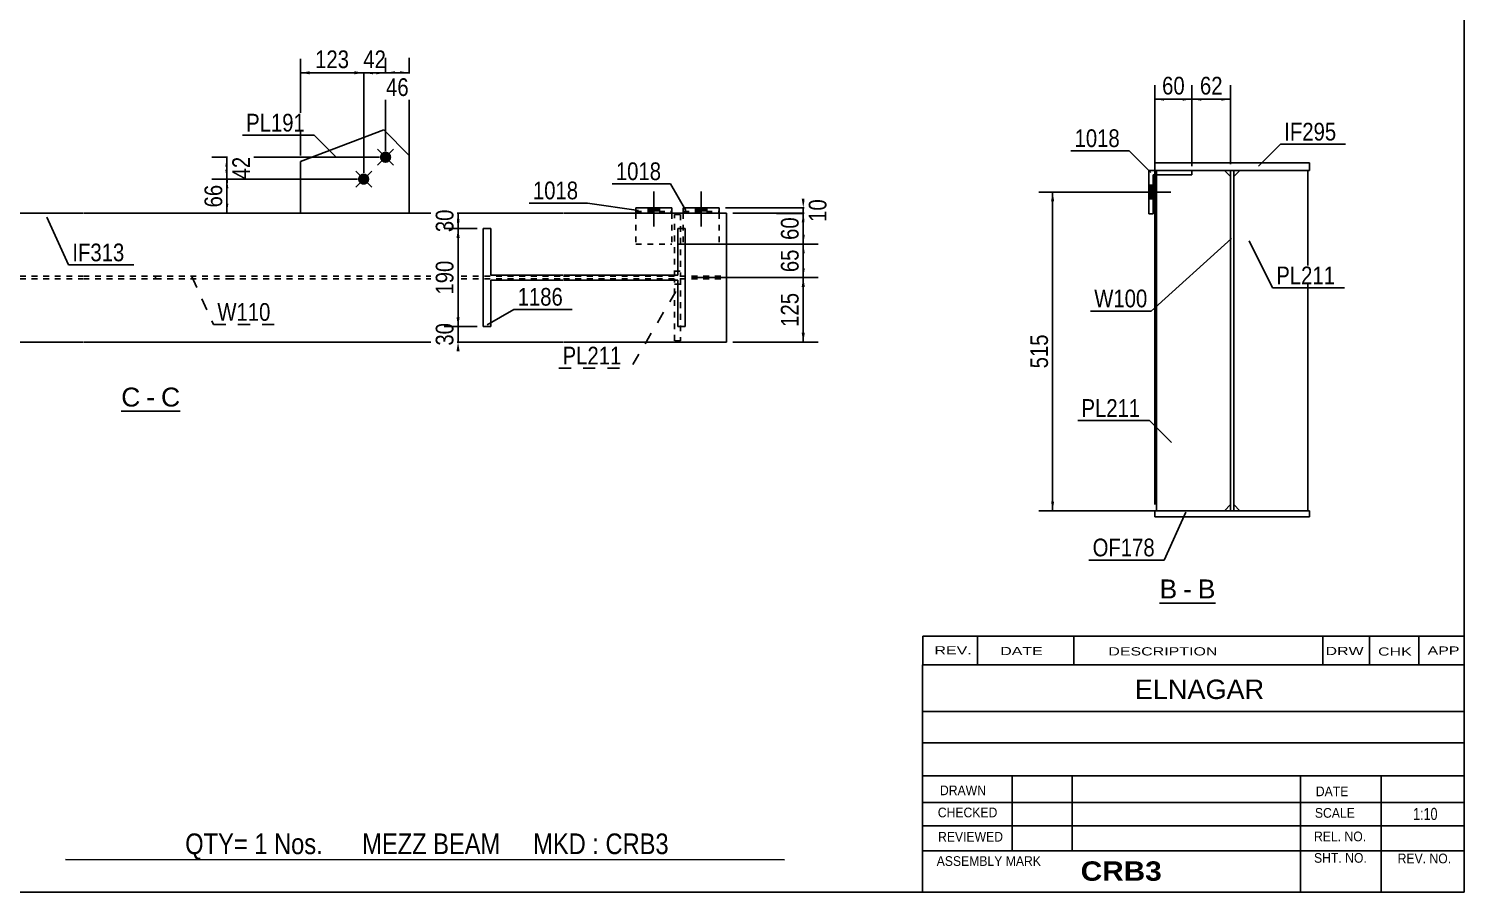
# Model space of a CAD drawing. Header units: millimetres. Extents: x 2 to 405, y 5 to 282.
# Drawn here: x 172.9 to 405, y 5 to 144.5 of the extents above; entities that cross this region are included whole.
import ezdxf

# ---------------------------------------------------------------- set-up
doc = ezdxf.new("R2010")
doc.units = ezdxf.units.MM
doc.linetypes.add('DXK_LINE_DOT1', pattern=[1.8814, 0.9407, -0.9407])
doc.linetypes.add('DXK_LINE_DOT2', pattern=[3.9198, 1.9599, -1.9599])
doc.styles.add('Arial', font='ARIAL.TTF', dxfattribs={"height": 0.2})
doc.styles.add('Arial Bold', font='ARIALBD.TTF', dxfattribs={"height": 0.2})
doc.styles.add('Arial Narrow', font='ARIALN.TTF', dxfattribs={"height": 0.2})

# ---------------------------------------------------------------- blocks, each defined once
blk = doc.blocks.new('Unknown-627311837-4793')
at = {"color": 5, "linetype": 'Continuous'}
for p, q in [((405, 5), (405, 282)), ((5, 5), (405, 5))]:
    blk.add_line(p, q, dxfattribs=at)
blk = doc.blocks.new('Unknown-627311837-12 - 5891')
at = {"color": 7, "linetype": 'Continuous'}
blk.add_line((187.89, 82.72), (197.4, 82.72), dxfattribs=at)
at = {"color": 0, "linetype": 'Continuous'}
blk.add_wipeout([(190.97, 83.47), (190.97, 86.67), (187.89, 86.67), (187.89, 83.47)], dxfattribs=at)
blk.add_wipeout([(193.36, 83.47), (193.36, 86.67), (191.93, 86.67), (191.93, 83.47)], dxfattribs=at)
at = {"color": 96, "linetype": 'Continuous', "style": 'Arial'}
blk.add_text('C', height=3.06, dxfattribs=at).set_placement((187.89, 83.47))
at = {"color": 0, "linetype": 'Continuous'}
blk.add_wipeout([(197.4, 83.47), (197.4, 86.67), (194.32, 86.67), (194.32, 83.47)], dxfattribs=at)
at = {"color": 96, "linetype": 'Continuous', "style": 'Arial'}
for s, p in [('C', (194.32, 83.47)), ('-', (191.93, 83.47))]:
    blk.add_text(s, height=3.06, dxfattribs=at).set_placement(p)
blk = doc.blocks.new('Unknown-627311837-13 - 3885')
at = {"color": 7, "linetype": 'Continuous'}
blk.add_line((355.74, 51.72), (364.77, 51.72), dxfattribs=at)
at = {"color": 0, "linetype": 'Continuous'}
blk.add_wipeout([(358.58, 52.47), (358.58, 55.67), (355.74, 55.67), (355.74, 52.47)], dxfattribs=at)
at = {"color": 96, "linetype": 'Continuous', "style": 'Arial'}
blk.add_text('B', height=3.06, dxfattribs=at).set_placement((355.74, 52.47))
at = {"color": 0, "linetype": 'Continuous'}
blk.add_wipeout([(360.96, 52.47), (360.96, 55.67), (359.54, 55.67), (359.54, 52.47)], dxfattribs=at)
blk.add_wipeout([(364.77, 52.47), (364.77, 55.67), (361.92, 55.67), (361.92, 52.47)], dxfattribs=at)
at = {"color": 96, "linetype": 'Continuous', "style": 'Arial'}
for s, p in [('-', (359.54, 52.47)), ('B', (361.92, 52.47))]:
    blk.add_text(s, height=3.06, dxfattribs=at).set_placement(p)
blk = doc.blocks.new('Part-627311837-5897 - 5891')
at = {"color": 7, "linetype": 'DXK_LINE_DOT1'}
for p, q in [((193.44, 104.09), (193.44, 104.51)), ((193.44, 104.51), (205.1, 104.51)), ((205.2, 104.51), (259.3, 104.51)), ((259.4, 104.51), (285.73, 104.51)), ((285.73, 104.09), (285.73, 104.51)), ((193.44, 104.09), (205.1, 104.09)), ((205.2, 104.09), (259.3, 104.09)), ((259.4, 104.09), (285.73, 104.09))]:
    blk.add_line(p, q, dxfattribs=at)
blk = doc.blocks.new('Part-627311837-5892 - 5891')
at = {"color": 2, "linetype": 'Continuous'}
for p, q in [((246.41, 96.39), (246.41, 112.22)), ((246.41, 112.22), (247.63, 112.22)), ((247.63, 112.22), (247.63, 104.69)), ((277.85, 104.69), (277.85, 112.22)), ((277.85, 112.22), (279.06, 112.22)), ((279.06, 96.39), (279.06, 112.22)), ((247.63, 104.69), (259.3, 104.69)), ((259.4, 104.69), (277.85, 104.69)), ((247.63, 96.39), (247.63, 103.91)), ((259.3, 103.91), (247.63, 103.91)), ((277.85, 103.91), (259.4, 103.91)), ((277.85, 96.39), (277.85, 103.91)), ((247.63, 96.39), (246.41, 96.39)), ((279.06, 96.39), (277.85, 96.39))]:
    blk.add_line(p, q, dxfattribs=at)
blk = doc.blocks.new('Part-627311837-5899 - 5891')
at = {"color": 2, "linetype": 'Continuous'}
for p, q in [((170, 93.89), (170, 114.72)), ((170, 114.72), (181.67, 114.72)), ((181.77, 114.72), (205.1, 114.72)), ((205.2, 114.72), (259.3, 114.72)), ((259.4, 114.72), (285.73, 114.72)), ((285.73, 114.72), (285.73, 93.89)), ((181.67, 93.89), (170, 93.89)), ((205.1, 93.89), (181.77, 93.89)), ((259.3, 93.89), (205.2, 93.89)), ((285.73, 93.89), (259.4, 93.89))]:
    blk.add_line(p, q, dxfattribs=at)
blk = doc.blocks.new('Part-627311837-5903 - 5891')
at = {"color": 2, "linetype": 'Continuous'}
for p, q in [((271.06, 115.55), (271.06, 114.72)), ((271.06, 115.55), (276.9, 115.55)), ((276.9, 115.55), (276.9, 114.72))]:
    blk.add_line(p, q, dxfattribs=at)
at = {"color": 7, "linetype": 'DXK_LINE_DOT1'}
for p, q in [((271.06, 114.97), (276.9, 114.97)), ((271.06, 114.72), (271.06, 109.72)), ((276.9, 114.72), (276.9, 109.72)), ((271.06, 109.72), (276.9, 109.72))]:
    blk.add_line(p, q, dxfattribs=at)
blk = doc.blocks.new('Part-627311837-5904 - 5891')
at = {"color": 2, "linetype": 'Continuous'}
for p, q in [((278.73, 115.55), (278.73, 114.72)), ((278.73, 115.55), (284.56, 115.55)), ((284.56, 115.55), (284.56, 114.72))]:
    blk.add_line(p, q, dxfattribs=at)
at = {"color": 7, "linetype": 'DXK_LINE_DOT1'}
for p, q in [((278.73, 114.97), (284.56, 114.97)), ((278.73, 114.72), (278.73, 109.72)), ((284.56, 114.72), (284.56, 109.72)), ((278.73, 109.72), (284.56, 109.72))]:
    blk.add_line(p, q, dxfattribs=at)
blk = doc.blocks.new('Part-627311837-5911 - 5891')
at = {"color": 7, "linetype": 'DXK_LINE_DOT1'}
for p, q in [((277.31, 94.09), (277.31, 104.09)), ((277.31, 103.26), (278.31, 103.26)), ((278.31, 104.09), (278.31, 94.09)), ((278.31, 94.09), (277.31, 94.09))]:
    blk.add_line(p, q, dxfattribs=at)
blk = doc.blocks.new('Part-627311837-5914 - 5891')
at = {"color": 7, "linetype": 'DXK_LINE_DOT1'}
for p, q in [((277.31, 104.51), (277.31, 114.51)), ((277.31, 114.51), (278.31, 114.51)), ((278.31, 114.51), (278.31, 104.51)), ((277.31, 105.34), (278.31, 105.34))]:
    blk.add_line(p, q, dxfattribs=at)
blk = doc.blocks.new('Part-627311837-5918 - 5891')
at = {"color": 2, "linetype": 'Continuous'}
for p, q in [((216.87, 123.05), (230.32, 128.17)), ((230.32, 128.17), (234.45, 124.05)), ((216.87, 114.72), (216.87, 123.05)), ((234.45, 124.05), (234.45, 114.72)), ((234.45, 114.72), (216.87, 114.72))]:
    blk.add_line(p, q, dxfattribs=at)
blk = doc.blocks.new('Part-627311837-5919 - 5891')
at = {"color": 7, "linetype": 'DXK_LINE_DOT1'}
for p, q in [((97.14, 104.09), (97.14, 104.51)), ((97.14, 104.51), (104.56, 104.51)), ((105.56, 104.51), (117.23, 104.51)), ((117.33, 104.51), (158.24, 104.51)), ((158.34, 104.51), (181.67, 104.51)), ((181.77, 104.51), (193.44, 104.51)), ((97.14, 104.09), (104.56, 104.09)), ((105.56, 104.09), (117.23, 104.09)), ((117.33, 104.09), (158.24, 104.09)), ((158.34, 104.09), (181.67, 104.09)), ((181.77, 104.09), (193.44, 104.09))]:
    blk.add_line(p, q, dxfattribs=at)
blk = doc.blocks.new('Bolt-627311837-5921 - 5891')
at = {"linetype": 'Continuous'}
blk.add_hatch(color=3, dxfattribs=at).paths.add_polyline_path([(273.06, 114.97), (274.9, 114.97), (274.9, 115.55), (273.06, 115.55)])
at = {"color": 3, "linetype": 'Continuous'}
for p, q in [((273.98, 118.22), (273.98, 112.55)), ((273.06, 115.55), (273.06, 114.97)), ((274.9, 115.55), (274.9, 114.97))]:
    blk.add_line(p, q, dxfattribs=at)
blk = doc.blocks.new('Bolt-627311837-5922 - 5891')
at = {"linetype": 'Continuous'}
blk.add_hatch(color=3, dxfattribs=at).paths.add_polyline_path([(282.56, 115.55), (280.73, 115.55), (280.73, 114.97), (282.56, 114.97)])
at = {"color": 3, "linetype": 'Continuous'}
for p, q in [((281.65, 118.22), (281.65, 112.55)), ((280.73, 115.55), (280.73, 114.97)), ((282.56, 115.55), (282.56, 114.97))]:
    blk.add_line(p, q, dxfattribs=at)
blk = doc.blocks.new('Bolt-627311837-5924 - 5891')
at = {"linetype": 'Continuous'}
for points in [[(231.27, 123.1, -1), (229.97, 124.4, -1)], [(227.73, 119.57, -1), (226.43, 120.86, -1)]]:
    blk.add_hatch(color=3, dxfattribs=at).paths.add_polyline_path(points)
at = {"color": 3, "linetype": 'Continuous'}
for p, q in [((231.91, 125.05), (229.32, 122.46)), ((229.32, 125.05), (231.91, 122.46)), ((228.38, 121.51), (225.79, 118.92)), ((225.79, 121.51), (228.38, 118.92))]:
    blk.add_line(p, q, dxfattribs=at)
blk = doc.blocks.new('Part-627311837-3896 - 3885')
at = {"color": 2, "linetype": 'Continuous'}
for p, q in [((353.98, 121.63), (353.98, 114.63)), ((353.98, 121.63), (354.98, 121.63)), ((354.68, 120.93), (354.68, 114.63)), ((354.68, 120.93), (360.98, 120.93)), ((360.98, 121.63), (360.98, 120.93)), ((353.98, 114.63), (354.68, 114.63))]:
    blk.add_line(p, q, dxfattribs=at)
at = {"color": 7, "linetype": 'DXK_LINE_DOT1'}
blk.add_line((354.98, 121.63), (360.98, 121.63), dxfattribs=at)
blk = doc.blocks.new('Part-627311837-3887 - 3885')
at = {"color": 2, "linetype": 'Continuous'}
for p, q in [((354.98, 66.63), (354.98, 65.63)), ((379.98, 66.63), (354.98, 66.63)), ((354.98, 65.63), (379.98, 65.63)), ((379.98, 65.63), (379.98, 66.63))]:
    blk.add_line(p, q, dxfattribs=at)
blk = doc.blocks.new('Part-627311837-3892 - 3885')
at = {"color": 2, "linetype": 'Continuous'}
for p, q in [((354.98, 122.83), (354.98, 121.63)), ((379.98, 122.83), (354.98, 122.83)), ((354.98, 121.63), (379.98, 121.63)), ((379.98, 121.63), (379.98, 122.83))]:
    blk.add_line(p, q, dxfattribs=at)
blk = doc.blocks.new('Part-627311837-3899 - 3885')
at = {"color": 7, "linetype": 'DXK_LINE_DOT1'}
for p, q in [((366.23, 121.63), (355.23, 121.63)), ((355.23, 121.63), (355.23, 120.93)), ((367.23, 120.63), (367.23, 67.63)), ((355.23, 66.63), (366.23, 66.63))]:
    blk.add_line(p, q, dxfattribs=at)
at = {"color": 2, "linetype": 'Continuous'}
for p, q in [((355.23, 120.93), (355.23, 66.63)), ((367.23, 120.63), (366.23, 121.63)), ((367.23, 67.63), (366.23, 66.63))]:
    blk.add_line(p, q, dxfattribs=at)
blk = doc.blocks.new('Part-627311837-3902 - 3885')
at = {"color": 2, "linetype": 'Continuous'}
for p, q in [((368.73, 121.63), (367.73, 120.63)), ((379.73, 66.63), (379.73, 121.63)), ((368.73, 66.63), (367.73, 67.63))]:
    blk.add_line(p, q, dxfattribs=at)
at = {"color": 7, "linetype": 'DXK_LINE_DOT1'}
for p, q in [((379.73, 121.63), (368.73, 121.63)), ((367.73, 120.63), (367.73, 67.63)), ((379.73, 66.63), (368.73, 66.63))]:
    blk.add_line(p, q, dxfattribs=at)
blk = doc.blocks.new('Part-627311837-3913 - 3885')
at = {"color": 2, "linetype": 'Continuous'}
for p, q in [((367.73, 121.63), (367.23, 121.63)), ((367.23, 121.63), (367.23, 66.63)), ((367.73, 66.63), (367.73, 121.63)), ((367.23, 66.63), (367.73, 66.63))]:
    blk.add_line(p, q, dxfattribs=at)
blk = doc.blocks.new('Bolt-627311837-3914 - 3885')
at = {"linetype": 'Continuous'}
blk.add_hatch(color=3, dxfattribs=at).paths.add_polyline_path([(353.98, 119.23), (353.98, 117.03), (354.68, 117.03), (354.68, 119.23)])
at = {"color": 3, "linetype": 'Continuous'}
for p, q in [((353.98, 119.23), (354.68, 119.23)), ((350.78, 118.13), (357.58, 118.13)), ((353.98, 117.03), (354.68, 117.03))]:
    blk.add_line(p, q, dxfattribs=at)
blk = doc.blocks.new('StraightDimension-627311837-6507 - 5891')
at = {"linetype": 'Continuous'}
for points in [[(242.09, 113.22), (242.34, 114.72), (242.59, 113.22)], [(242.59, 113.72), (242.34, 112.22), (242.09, 113.72)]]:
    blk.add_hatch(color=7, dxfattribs=at).paths.add_polyline_path(points)
at = {"color": 7, "linetype": 'Continuous'}
for p, q in [((245.73, 114.72), (240.09, 114.72)), ((242.34, 112.22), (242.34, 114.72)), ((245.41, 112.22), (240.09, 112.22))]:
    blk.add_line(p, q, dxfattribs=at)
at = {"color": 0}
blk.add_wipeout([(242.19, 115.9), (237.99, 115.9), (237.99, 111.04), (242.19, 111.04)], dxfattribs=at)
at = {"color": 3, "style": 'Arial Narrow'}
blk.add_text('30', height=2.863, rotation=90.0002, dxfattribs=at).set_placement((241.59, 111.64))
blk = doc.blocks.new('StraightDimension-627311837-6404 - 5891')
at = {"linetype": 'Continuous'}
for points in [[(218.37, 137.14), (216.87, 137.39), (218.37, 137.64)], [(225.58, 137.64), (227.08, 137.39), (225.58, 137.14)]]:
    blk.add_hatch(color=7, dxfattribs=at).paths.add_polyline_path(points)
at = {"color": 7, "linetype": 'Continuous'}
for p, q in [((216.87, 124.05), (216.87, 139.64)), ((227.08, 121.22), (227.08, 139.64)), ((216.87, 137.39), (227.08, 137.39))]:
    blk.add_line(p, q, dxfattribs=at)
at = {"color": 0}
blk.add_wipeout([(225.32, 137.54), (225.32, 141.74), (218.63, 141.74), (218.63, 137.54)], dxfattribs=at)
at = {"color": 3, "style": 'Arial Narrow'}
blk.add_text('123', height=2.863, dxfattribs=at).set_placement((219.23, 138.14))
blk = doc.blocks.new('StraightDimension-627311837-7673 - 5891')
at = {"linetype": 'Continuous'}
for points in [[(297.89, 113.22), (298.14, 114.72), (298.39, 113.22)], [(298.39, 111.22), (298.14, 109.72), (297.89, 111.22)]]:
    blk.add_hatch(color=7, dxfattribs=at).paths.add_polyline_path(points)
at = {"color": 7, "linetype": 'Continuous'}
for p, q in [((286.73, 114.72), (300.54, 114.72)), ((298.14, 109.72), (298.14, 114.72)), ((277.9, 109.72), (300.54, 109.72))]:
    blk.add_line(p, q, dxfattribs=at)
at = {"color": 0}
blk.add_wipeout([(297.99, 114.65), (293.79, 114.65), (293.79, 109.79), (297.99, 109.79)], dxfattribs=at)
at = {"color": 3, "style": 'Arial Narrow'}
blk.add_text('60', height=2.863, rotation=90.0002, dxfattribs=at).set_placement((297.39, 110.39))
blk = doc.blocks.new('StraightDimension-627311837-6403 - 5891')
at = {"linetype": 'Continuous'}
for points in [[(228.58, 137.14), (227.08, 137.39), (228.58, 137.64)], [(229.12, 137.64), (230.62, 137.39), (229.12, 137.14)]]:
    blk.add_hatch(color=7, dxfattribs=at).paths.add_polyline_path(points)
at = {"color": 7, "linetype": 'Continuous'}
for p, q in [((227.08, 121.22), (227.08, 139.64)), ((230.62, 124.75), (230.62, 139.64)), ((227.08, 137.39), (230.62, 137.39))]:
    blk.add_line(p, q, dxfattribs=at)
at = {"color": 0}
blk.add_wipeout([(231.28, 137.54), (231.28, 141.74), (226.42, 141.74), (226.42, 137.54)], dxfattribs=at)
at = {"color": 3, "style": 'Arial Narrow'}
blk.add_text('42', height=2.863, dxfattribs=at).set_placement((227.02, 138.14))
blk = doc.blocks.new('StraightDimension-627311837-7672 - 5891')
at = {"linetype": 'Continuous'}
for points in [[(298.39, 117.05), (298.14, 115.55), (297.89, 117.05)], [(297.89, 113.22), (298.14, 114.72), (298.39, 113.22)]]:
    blk.add_hatch(color=7, dxfattribs=at).paths.add_polyline_path(points)
at = {"color": 7, "linetype": 'Continuous'}
for p, q in [((285.56, 115.55), (300.39, 115.55)), ((286.73, 114.72), (300.39, 114.72)), ((298.14, 114.72), (298.14, 115.55))]:
    blk.add_line(p, q, dxfattribs=at)
at = {"color": 0}
blk.add_wipeout([(302.49, 117.56), (298.29, 117.56), (298.29, 112.71), (302.49, 112.71)], dxfattribs=at)
at = {"color": 3, "style": 'Arial Narrow'}
blk.add_text('10', height=2.863, rotation=90.0002, dxfattribs=at).set_placement((301.89, 113.31))
blk = doc.blocks.new('StraightDimension-627311837-6509 - 5891')
at = {"linetype": 'Continuous'}
for points in [[(242.59, 97.89), (242.34, 96.39), (242.09, 97.89)], [(242.09, 92.39), (242.34, 93.89), (242.59, 92.39)]]:
    blk.add_hatch(color=7, dxfattribs=at).paths.add_polyline_path(points)
at = {"color": 7, "linetype": 'Continuous'}
for p, q in [((245.41, 96.39), (240.09, 96.39)), ((242.34, 93.89), (242.34, 96.39)), ((245.41, 93.89), (240.09, 93.89))]:
    blk.add_line(p, q, dxfattribs=at)
at = {"color": 0}
blk.add_wipeout([(242.19, 97.56), (237.99, 97.56), (237.99, 92.71), (242.19, 92.71)], dxfattribs=at)
at = {"color": 3, "style": 'Arial Narrow'}
blk.add_text('30', height=2.863, rotation=90.0002, dxfattribs=at).set_placement((241.59, 93.31))
blk = doc.blocks.new('StraightDimension-627311837-6066 - 5891')
at = {"linetype": 'Continuous'}
for points in [[(204.71, 122.25), (204.96, 123.75), (205.21, 122.25)], [(205.21, 121.72), (204.96, 120.22), (204.71, 121.72)]]:
    blk.add_hatch(color=7, dxfattribs=at).paths.add_polyline_path(points)
at = {"color": 7, "linetype": 'Continuous'}
for p, q in [((229.62, 123.75), (202.56, 123.75)), ((204.96, 120.22), (204.96, 123.75)), ((226.08, 120.22), (202.56, 120.22))]:
    blk.add_line(p, q, dxfattribs=at)
at = {"color": 0}
blk.add_wipeout([(209.31, 124.41), (205.11, 124.41), (205.11, 119.56), (209.31, 119.56)], dxfattribs=at)
at = {"color": 3, "style": 'Arial Narrow'}
blk.add_text('42', height=2.863, rotation=90.0002, dxfattribs=at).set_placement((208.71, 120.16))
blk = doc.blocks.new('StraightDimension-627311837-6067 - 5891')
at = {"linetype": 'Continuous'}
for points in [[(204.71, 118.72), (204.96, 120.22), (205.21, 118.72)], [(205.21, 116.22), (204.96, 114.72), (204.71, 116.22)]]:
    blk.add_hatch(color=7, dxfattribs=at).paths.add_polyline_path(points)
at = {"color": 7, "linetype": 'Continuous'}
for p, q in [((226.08, 120.22), (202.71, 120.22)), ((204.96, 114.72), (204.96, 120.22)), ((226.08, 114.72), (202.71, 114.72))]:
    blk.add_line(p, q, dxfattribs=at)
at = {"color": 0}
blk.add_wipeout([(204.81, 119.9), (200.61, 119.9), (200.61, 115.04), (204.81, 115.04)], dxfattribs=at)
at = {"color": 3, "style": 'Arial Narrow'}
blk.add_text('66', height=2.863, rotation=90.0002, dxfattribs=at).set_placement((204.21, 115.64))
blk = doc.blocks.new('StraightDimension-627311837-6402 - 5891')
at = {"linetype": 'Continuous'}
for points in [[(232.12, 137.14), (230.62, 137.39), (232.12, 137.64)], [(232.95, 137.64), (234.45, 137.39), (232.95, 137.14)]]:
    blk.add_hatch(color=7, dxfattribs=at).paths.add_polyline_path(points)
at = {"color": 7, "linetype": 'Continuous'}
for p, q in [((230.62, 124.75), (230.62, 139.79)), ((234.45, 123.08), (234.45, 139.79)), ((230.62, 137.39), (234.45, 137.39))]:
    blk.add_line(p, q, dxfattribs=at)
at = {"color": 0}
blk.add_wipeout([(234.96, 133.04), (234.96, 137.24), (230.1, 137.24), (230.1, 133.04)], dxfattribs=at)
at = {"color": 3, "style": 'Arial Narrow'}
blk.add_text('46', height=2.863, dxfattribs=at).set_placement((230.7, 133.64))
blk = doc.blocks.new('StraightDimension-627311837-6508 - 5891')
at = {"linetype": 'Continuous'}
for points in [[(242.09, 110.72), (242.34, 112.22), (242.59, 110.72)], [(242.59, 97.89), (242.34, 96.39), (242.09, 97.89)]]:
    blk.add_hatch(color=7, dxfattribs=at).paths.add_polyline_path(points)
at = {"color": 7, "linetype": 'Continuous'}
for p, q in [((245.41, 112.22), (240.09, 112.22)), ((242.34, 96.39), (242.34, 112.22)), ((245.41, 96.39), (240.09, 96.39))]:
    blk.add_line(p, q, dxfattribs=at)
at = {"color": 0}
blk.add_wipeout([(242.19, 107.64), (237.99, 107.64), (237.99, 100.96), (242.19, 100.96)], dxfattribs=at)
at = {"color": 3, "style": 'Arial Narrow'}
blk.add_text('190', height=2.863, rotation=90.0002, dxfattribs=at).set_placement((241.59, 101.56))
blk = doc.blocks.new('StraightDimension-627311837-7674 - 5891')
at = {"linetype": 'Continuous'}
for points in [[(297.89, 108.22), (298.14, 109.72), (298.39, 108.22)], [(298.39, 105.8), (298.14, 104.3), (297.89, 105.8)]]:
    blk.add_hatch(color=7, dxfattribs=at).paths.add_polyline_path(points)
at = {"color": 7, "linetype": 'Continuous'}
for p, q in [((277.9, 109.72), (300.54, 109.72)), ((298.14, 104.3), (298.14, 109.72)), ((280.06, 104.3), (300.54, 104.3))]:
    blk.add_line(p, q, dxfattribs=at)
at = {"color": 0}
blk.add_wipeout([(297.99, 109.44), (293.79, 109.44), (293.79, 104.58), (297.99, 104.58)], dxfattribs=at)
at = {"color": 3, "style": 'Arial Narrow'}
blk.add_text('65', height=2.863, rotation=90.0002, dxfattribs=at).set_placement((297.39, 105.18))
blk = doc.blocks.new('StraightDimension-627311837-7675 - 5891')
at = {"linetype": 'Continuous'}
for points in [[(297.89, 102.8), (298.14, 104.3), (298.39, 102.8)], [(298.39, 95.39), (298.14, 93.89), (297.89, 95.39)]]:
    blk.add_hatch(color=7, dxfattribs=at).paths.add_polyline_path(points)
at = {"color": 7, "linetype": 'Continuous'}
for p, q in [((280.06, 104.3), (300.54, 104.3)), ((298.14, 93.89), (298.14, 104.3)), ((286.73, 93.89), (300.54, 93.89))]:
    blk.add_line(p, q, dxfattribs=at)
at = {"color": 0}
blk.add_wipeout([(297.99, 102.44), (293.79, 102.44), (293.79, 95.75), (297.99, 95.75)], dxfattribs=at)
at = {"color": 3, "style": 'Arial Narrow'}
blk.add_text('125', height=2.863, rotation=90.0002, dxfattribs=at).set_placement((297.39, 96.35))
blk = doc.blocks.new('StraightDimension-627311837-4853 - 3885')
at = {"linetype": 'Continuous'}
for points in [[(362.48, 132.88), (360.98, 133.13), (362.48, 133.38)], [(365.73, 133.38), (367.23, 133.13), (365.73, 132.88)]]:
    blk.add_hatch(color=7, dxfattribs=at).paths.add_polyline_path(points)
at = {"color": 7, "linetype": 'Continuous'}
for p, q in [((360.98, 122.28), (360.98, 135.38)), ((367.23, 122.63), (367.23, 135.38)), ((360.98, 133.13), (367.23, 133.13))]:
    blk.add_line(p, q, dxfattribs=at)
at = {"color": 0}
blk.add_wipeout([(366.53, 133.28), (366.53, 137.48), (361.67, 137.48), (361.67, 133.28)], dxfattribs=at)
at = {"color": 3, "style": 'Arial Narrow'}
blk.add_text('62', height=2.863, dxfattribs=at).set_placement((362.27, 133.88))
blk = doc.blocks.new('StraightDimension-627311837-4854 - 3885')
at = {"linetype": 'Continuous'}
for points in [[(356.48, 132.88), (354.98, 133.13), (356.48, 133.38)], [(359.48, 133.38), (360.98, 133.13), (359.48, 132.88)]]:
    blk.add_hatch(color=7, dxfattribs=at).paths.add_polyline_path(points)
at = {"color": 7, "linetype": 'Continuous'}
for p, q in [((354.98, 67.63), (354.98, 135.38)), ((360.98, 122.28), (360.98, 135.38)), ((354.98, 133.13), (360.98, 133.13))]:
    blk.add_line(p, q, dxfattribs=at)
at = {"color": 0}
blk.add_wipeout([(360.4, 133.28), (360.4, 137.48), (355.55, 137.48), (355.55, 133.28)], dxfattribs=at)
at = {"color": 3, "style": 'Arial Narrow'}
blk.add_text('60', height=2.863, dxfattribs=at).set_placement((356.15, 133.88))
blk = doc.blocks.new('StraightDimension-627311837-4882 - 3885')
at = {"linetype": 'Continuous'}
for points in [[(338.2, 116.63), (338.45, 118.13), (338.7, 116.63)], [(338.7, 68.13), (338.45, 66.63), (338.2, 68.13)]]:
    blk.add_hatch(color=7, dxfattribs=at).paths.add_polyline_path(points)
at = {"color": 7, "linetype": 'Continuous'}
for p, q in [((356.58, 118.13), (336.2, 118.13)), ((338.45, 66.63), (338.45, 118.13)), ((360.23, 66.63), (336.2, 66.63))]:
    blk.add_line(p, q, dxfattribs=at)
at = {"color": 0}
blk.add_wipeout([(338.3, 95.72), (334.1, 95.72), (334.1, 89.04), (338.3, 89.04)], dxfattribs=at)
at = {"color": 3, "style": 'Arial Narrow'}
blk.add_text('515', height=2.863, rotation=90.0002, dxfattribs=at).set_placement((337.7, 89.64))
blk = doc.blocks.new('CBS_CALLOFF-627311837-7730')
at = {"color": 7, "linetype": 'Continuous'}
blk.add_line((178.88, 10.27), (295.11, 10.25), dxfattribs=at)
at = {"color": 3, "linetype": 'Continuous', "style": 'Arial Narrow'}
blk.add_text('QTY= 1 Nos.      MEZZ BEAM     MKD : CRB3', height=3.3405, dxfattribs=at).set_placement((198.23, 11.16))
blk = doc.blocks.new('CBS_NAME_BLOG-627311837-7731')
at = {"color": 7, "linetype": 'Continuous'}
for p, q in [((317.41, 41.75), (404.93, 41.75)), ((317.41, 5.04), (317.41, 41.75)), ((317.41, 34.21), (404.93, 34.21)), ((317.48, 29.16), (405, 29.16)), ((317.41, 23.79), (404.93, 23.79)), ((331.93, 11.68), (331.93, 23.78)), ((341.62, 11.71), (341.62, 23.78)), ((378.53, 5.04), (378.53, 23.77)), ((391.58, 5.04), (391.58, 23.78)), ((317.42, 19.49), (405, 19.51)), ((317.41, 15.74), (404.93, 15.74)), ((317.41, 11.7), (404.93, 11.7)), ((317.41, 5), (405, 5))]:
    blk.add_line(p, q, dxfattribs=at)
at = {"color": 3, "linetype": 'Continuous', "style": 'Arial'}
blk.add_text('ELNAGAR', height=3.133, dxfattribs=at).set_placement((351.73, 36.22))
at = {"color": 3, "linetype": 'Continuous'}
for s, height, style, width, p in [('DRAWN', 1.566, 'Arial', 0.9, (320.24, 20.68)), ('DATE', 1.566, 'Arial', 0.9, (381, 20.52)), ('CHECKED', 1.566, 'Arial', 0.9, (319.89, 17.11)), ('SCALE', 1.566, 'Arial', 0.9, (380.85, 17.04)), ('1:10', 1.957, 'Arial Narrow', 0.9, (396.74, 16.68)), ('REVIEWED', 1.566, 'Arial', 0.9, (319.93, 13.19)), ('REL. NO.', 1.566, 'Arial', 0.9, (380.71, 13.24)), ('ASSEMBLY MARK', 1.5663, 'Arial', 0.9, (319.71, 9.26)), ('CRB3', 3.131, 'Arial Bold', 1.1, (342.99, 6.86)), ('SHT. NO.', 1.566, 'Arial', 0.9, (380.71, 9.77)), ('REV. NO.', 1.566, 'Arial', 0.9, (394.23, 9.68))]:
    blk.add_text(s, height=height, dxfattribs=dict(at, style=style, width=width)).set_placement(p)
blk = doc.blocks.new('CBS_REVISION-627311837-7732')
at = {"color": 7, "linetype": 'Continuous'}
for p, q in [((317.49, 46.38), (404.99, 46.38)), ((317.49, 46.38), (317.49, 41.75)), ((326.29, 46.38), (326.29, 41.75)), ((341.88, 46.38), (341.88, 41.81)), ((382.14, 46.38), (382.14, 41.75)), ((389.68, 46.38), (389.68, 41.75)), ((397.63, 46.38), (397.63, 41.75)), ((317.49, 41.75), (404.99, 41.75))]:
    blk.add_line(p, q, dxfattribs=at)
at = {"color": 7, "style": 'Arial Narrow', "width": 1.7}
for s, height, p in [('REV.', 1.326, (319.35, 43.43)), ('DATE', 1.326, (329.98, 43.31)), ('DESCRIPTION', 1.3257, (347.46, 43.26)), ('DRW', 1.326, (382.57, 43.32)), ('CHK', 1.326, (391.06, 43.23)), ('APP', 1.326, (399.06, 43.38))]:
    blk.add_text(s, height=height, dxfattribs=at).set_placement(p)
blk = doc.blocks.new('Mark-627311837-5961 - 5891')
at = {"color": 7, "linetype": 'DXK_LINE_DOT2'}
blk.add_line((277.54, 102.07), (270.25, 89.67), dxfattribs=at)
at = {"color": 0}
blk.add_wipeout([(268.75, 90.27), (268.75, 93.27), (259.24, 93.27), (259.24, 90.27)], dxfattribs=at)
blk.add_wipeout([(268.75, 90.27), (268.75, 93.27), (259.24, 93.27), (259.24, 90.27)], dxfattribs=at)
at = {"color": 7, "linetype": 'DXK_LINE_DOT2'}
blk.add_line((258.64, 89.67), (270.25, 89.67), dxfattribs=at)
at = {"color": 3, "style": 'Arial Narrow'}
blk.add_text('PL211', height=2.863, dxfattribs=at).set_placement((259.24, 90.27))
blk = doc.blocks.new('Mark-627311837-5937 - 5891')
at = {"color": 0}
blk.add_wipeout([(212.01, 97.32), (212.01, 100.32), (203.43, 100.32), (203.43, 97.32)], dxfattribs=at)
blk.add_wipeout([(212.01, 97.32), (212.01, 100.32), (203.43, 100.32), (203.43, 97.32)], dxfattribs=at)
at = {"color": 7, "linetype": 'DXK_LINE_DOT2'}
for p, q in [((199.29, 104.46), (202.83, 96.72)), ((202.83, 96.72), (213.51, 96.72))]:
    blk.add_line(p, q, dxfattribs=at)
at = {"color": 3, "style": 'Arial Narrow'}
blk.add_text('W110', height=2.863, dxfattribs=at).set_placement((203.43, 97.32))
blk = doc.blocks.new('Mark-627311837-5934 - 5891')
at = {"color": 0}
blk.add_wipeout([(259.28, 99.77), (259.28, 102.77), (251.97, 102.77), (251.97, 99.77)], dxfattribs=at)
blk.add_wipeout([(259.28, 99.77), (259.28, 102.77), (251.97, 102.77), (251.97, 99.77)], dxfattribs=at)
at = {"color": 7, "linetype": 'Continuous'}
for p, q in [((247.04, 96.67), (251.37, 99.17)), ((251.37, 99.17), (260.78, 99.17))]:
    blk.add_line(p, q, dxfattribs=at)
at = {"color": 3, "style": 'Arial Narrow'}
blk.add_text('1186', height=2.863, dxfattribs=at).set_placement((251.97, 99.77))
blk = doc.blocks.new('Mark-627311837-5943 - 5891')
at = {"color": 0}
blk.add_wipeout([(188.4, 106.94), (188.4, 109.94), (179.99, 109.94), (179.99, 106.94)], dxfattribs=at)
blk.add_wipeout([(188.4, 106.94), (188.4, 109.94), (179.99, 109.94), (179.99, 106.94)], dxfattribs=at)
at = {"color": 7, "linetype": 'Continuous'}
for p, q in [((175.86, 114.08), (179.39, 106.34)), ((179.39, 106.34), (189.9, 106.34))]:
    blk.add_line(p, q, dxfattribs=at)
at = {"color": 3, "style": 'Arial Narrow'}
blk.add_text('IF313', height=2.863, dxfattribs=at).set_placement((179.99, 106.94))
blk = doc.blocks.new('Mark-627311837-5949 - 5891')
at = {"color": 7, "linetype": 'Continuous'}
blk.add_line((271.5, 115.12), (263.26, 116.35), dxfattribs=at)
at = {"color": 0}
blk.add_wipeout([(261.76, 116.95), (261.76, 119.95), (254.44, 119.95), (254.44, 116.95)], dxfattribs=at)
blk.add_wipeout([(261.76, 116.95), (261.76, 119.95), (254.44, 119.95), (254.44, 116.95)], dxfattribs=at)
at = {"color": 7, "linetype": 'Continuous'}
blk.add_line((253.84, 116.35), (263.26, 116.35), dxfattribs=at)
at = {"color": 3, "style": 'Arial Narrow'}
blk.add_text('1018', height=2.863, dxfattribs=at).set_placement((254.44, 116.95))
blk = doc.blocks.new('Mark-627311837-5952 - 5891')
at = {"color": 7, "linetype": 'Continuous'}
blk.add_line((279.17, 115.12), (276.67, 119.45), dxfattribs=at)
at = {"color": 0}
blk.add_wipeout([(275.17, 120.05), (275.17, 123.05), (267.85, 123.05), (267.85, 120.05)], dxfattribs=at)
blk.add_wipeout([(275.17, 120.05), (275.17, 123.05), (267.85, 123.05), (267.85, 120.05)], dxfattribs=at)
at = {"color": 7, "linetype": 'Continuous'}
blk.add_line((267.25, 119.45), (276.67, 119.45), dxfattribs=at)
at = {"color": 3, "style": 'Arial Narrow'}
blk.add_text('1018', height=2.863, dxfattribs=at).set_placement((267.85, 120.05))
blk = doc.blocks.new('Mark-627311837-5970 - 5891')
at = {"color": 7, "linetype": 'Continuous'}
blk.add_line((222.62, 123.77), (219.09, 127.3), dxfattribs=at)
at = {"color": 0}
blk.add_wipeout([(217.59, 127.9), (217.59, 130.9), (208.08, 130.9), (208.08, 127.9)], dxfattribs=at)
blk.add_wipeout([(217.59, 127.9), (217.59, 130.9), (208.08, 130.9), (208.08, 127.9)], dxfattribs=at)
at = {"color": 7, "linetype": 'Continuous'}
blk.add_line((207.48, 127.3), (219.09, 127.3), dxfattribs=at)
at = {"color": 3, "style": 'Arial Narrow'}
blk.add_text('PL191', height=2.863, dxfattribs=at).set_placement((208.08, 127.9))
blk = doc.blocks.new('Mark-627311837-7208 - 3885')
at = {"color": 7, "linetype": 'Continuous'}
blk.add_line((354.35, 121.26), (350.82, 124.79), dxfattribs=at)
at = {"color": 0}
blk.add_wipeout([(349.32, 125.39), (349.32, 128.39), (342, 128.39), (342, 125.39)], dxfattribs=at)
blk.add_wipeout([(349.32, 125.39), (349.32, 128.39), (342, 128.39), (342, 125.39)], dxfattribs=at)
at = {"color": 7, "linetype": 'Continuous'}
blk.add_line((341.4, 124.79), (350.82, 124.79), dxfattribs=at)
at = {"color": 3, "style": 'Arial Narrow'}
blk.add_text('1018', height=2.863, dxfattribs=at).set_placement((342, 125.39))
blk = doc.blocks.new('Mark-627311837-5802 - 3885')
at = {"color": 0}
blk.add_wipeout([(353.77, 99.5), (353.77, 102.5), (345.18, 102.5), (345.18, 99.5)], dxfattribs=at)
blk.add_wipeout([(353.77, 99.5), (353.77, 102.5), (345.18, 102.5), (345.18, 99.5)], dxfattribs=at)
at = {"color": 7, "linetype": 'Continuous'}
for p in [(367.36, 110.6), (344.58, 98.9)]:
    blk.add_line(p, (354.37, 98.9), dxfattribs=at)
at = {"color": 3, "style": 'Arial Narrow'}
blk.add_text('W100', height=2.863, dxfattribs=at).set_placement((345.18, 99.5))
blk = doc.blocks.new('Mark-627311837-7202 - 3885')
at = {"color": 7, "linetype": 'Continuous'}
blk.add_line((360.01, 66.4), (356.47, 58.67), dxfattribs=at)
at = {"color": 0}
blk.add_wipeout([(354.97, 59.27), (354.97, 62.27), (344.92, 62.27), (344.92, 59.27)], dxfattribs=at)
blk.add_wipeout([(354.97, 59.27), (354.97, 62.27), (344.92, 62.27), (344.92, 59.27)], dxfattribs=at)
at = {"color": 7, "linetype": 'Continuous'}
blk.add_line((344.32, 58.67), (356.47, 58.67), dxfattribs=at)
at = {"color": 3, "style": 'Arial Narrow'}
blk.add_text('OF178', height=2.863, dxfattribs=at).set_placement((344.92, 59.27))
blk = doc.blocks.new('Mark-627311837-7205 - 3885')
at = {"color": 0}
blk.add_wipeout([(384.31, 126.45), (384.31, 129.45), (375.9, 129.45), (375.9, 126.45)], dxfattribs=at)
blk.add_wipeout([(384.31, 126.45), (384.31, 129.45), (375.9, 129.45), (375.9, 126.45)], dxfattribs=at)
at = {"color": 7, "linetype": 'Continuous'}
for p, q in [((371.76, 122.32), (375.3, 125.85)), ((375.3, 125.85), (385.81, 125.85))]:
    blk.add_line(p, q, dxfattribs=at)
at = {"color": 3, "style": 'Arial Narrow'}
blk.add_text('IF295', height=2.863, dxfattribs=at).set_placement((375.9, 126.45))
blk = doc.blocks.new('Mark-627311837-7211 - 3885')
at = {"color": 7, "linetype": 'Continuous'}
blk.add_line((357.66, 77.66), (354.12, 81.2), dxfattribs=at)
at = {"color": 0}
blk.add_wipeout([(352.62, 81.8), (352.62, 84.8), (343.12, 84.8), (343.12, 81.8)], dxfattribs=at)
blk.add_wipeout([(352.62, 81.8), (352.62, 84.8), (343.12, 84.8), (343.12, 81.8)], dxfattribs=at)
at = {"color": 7, "linetype": 'Continuous'}
blk.add_line((342.52, 81.2), (354.12, 81.2), dxfattribs=at)
at = {"color": 3, "style": 'Arial Narrow'}
blk.add_text('PL211', height=2.863, dxfattribs=at).set_placement((343.12, 81.8))
blk = doc.blocks.new('Mark-627311837-7214 - 3885')
at = {"color": 0}
blk.add_wipeout([(384.12, 103.23), (384.12, 106.23), (374.61, 106.23), (374.61, 103.23)], dxfattribs=at)
blk.add_wipeout([(384.12, 103.23), (384.12, 106.23), (374.61, 106.23), (374.61, 103.23)], dxfattribs=at)
at = {"color": 7, "linetype": 'Continuous'}
for p, q in [((370.24, 110.23), (374.01, 102.63)), ((374.01, 102.63), (385.62, 102.63))]:
    blk.add_line(p, q, dxfattribs=at)
at = {"color": 3, "style": 'Arial Narrow'}
blk.add_text('PL211', height=2.863, dxfattribs=at).set_placement((374.61, 103.23))

msp = doc.modelspace()

# ---------------------------------------------------------------- block references
for name in ['Unknown-627311837-4793', 'Part-627311837-5918 - 5891', 'Bolt-627311837-5924 - 5891', 'Part-627311837-3896 - 3885', 'Part-627311837-3892 - 3885', 'Part-627311837-3899 - 3885', 'Part-627311837-3913 - 3885', 'Part-627311837-3902 - 3885', 'Bolt-627311837-3914 - 3885', 'Bolt-627311837-5921 - 5891', 'Bolt-627311837-5922 - 5891', 'Part-627311837-5899 - 5891', 'Part-627311837-5903 - 5891', 'Part-627311837-5914 - 5891', 'Part-627311837-5904 - 5891', 'Part-627311837-5892 - 5891', 'Part-627311837-5919 - 5891', 'Part-627311837-5897 - 5891', 'Part-627311837-5911 - 5891', 'Part-627311837-3887 - 3885', 'CBS_REVISION-627311837-7732', 'CBS_NAME_BLOG-627311837-7731', 'CBS_CALLOFF-627311837-7730']:
    msp.add_blockref(name, (0, 0))

# ---------------------------------------------------------------- next in the draw order: block references
for name in ['StraightDimension-627311837-6404 - 5891', 'StraightDimension-627311837-4853 - 3885', 'Mark-627311837-7205 - 3885', 'Mark-627311837-5949 - 5891', 'Mark-627311837-5943 - 5891', 'StraightDimension-627311837-6507 - 5891', 'StraightDimension-627311837-7673 - 5891', 'Mark-627311837-7214 - 3885', 'Mark-627311837-5937 - 5891', 'Mark-627311837-5961 - 5891', 'StraightDimension-627311837-6509 - 5891', 'Unknown-627311837-12 - 5891', 'Unknown-627311837-13 - 3885']:
    msp.add_blockref(name, (0, 0))

# ---------------------------------------------------------------- next in the draw order: block references
for name in ['StraightDimension-627311837-6403 - 5891', 'StraightDimension-627311837-4854 - 3885', 'Mark-627311837-5952 - 5891', 'StraightDimension-627311837-7672 - 5891', 'StraightDimension-627311837-6508 - 5891', 'StraightDimension-627311837-7674 - 5891', 'Mark-627311837-5934 - 5891']:
    msp.add_blockref(name, (0, 0))

# ---------------------------------------------------------------- next in the draw order: block references
for name in ['Mark-627311837-7208 - 3885', 'StraightDimension-627311837-6066 - 5891', 'StraightDimension-627311837-4882 - 3885', 'StraightDimension-627311837-7675 - 5891']:
    msp.add_blockref(name, (0, 0))

# ---------------------------------------------------------------- next in the draw order: block references
for name in ['StraightDimension-627311837-6402 - 5891', 'Mark-627311837-5970 - 5891', 'StraightDimension-627311837-6067 - 5891', 'Mark-627311837-5802 - 3885', 'Mark-627311837-7211 - 3885', 'Mark-627311837-7202 - 3885']:
    msp.add_blockref(name, (0, 0))

doc.saveas('drawing.dxf')
